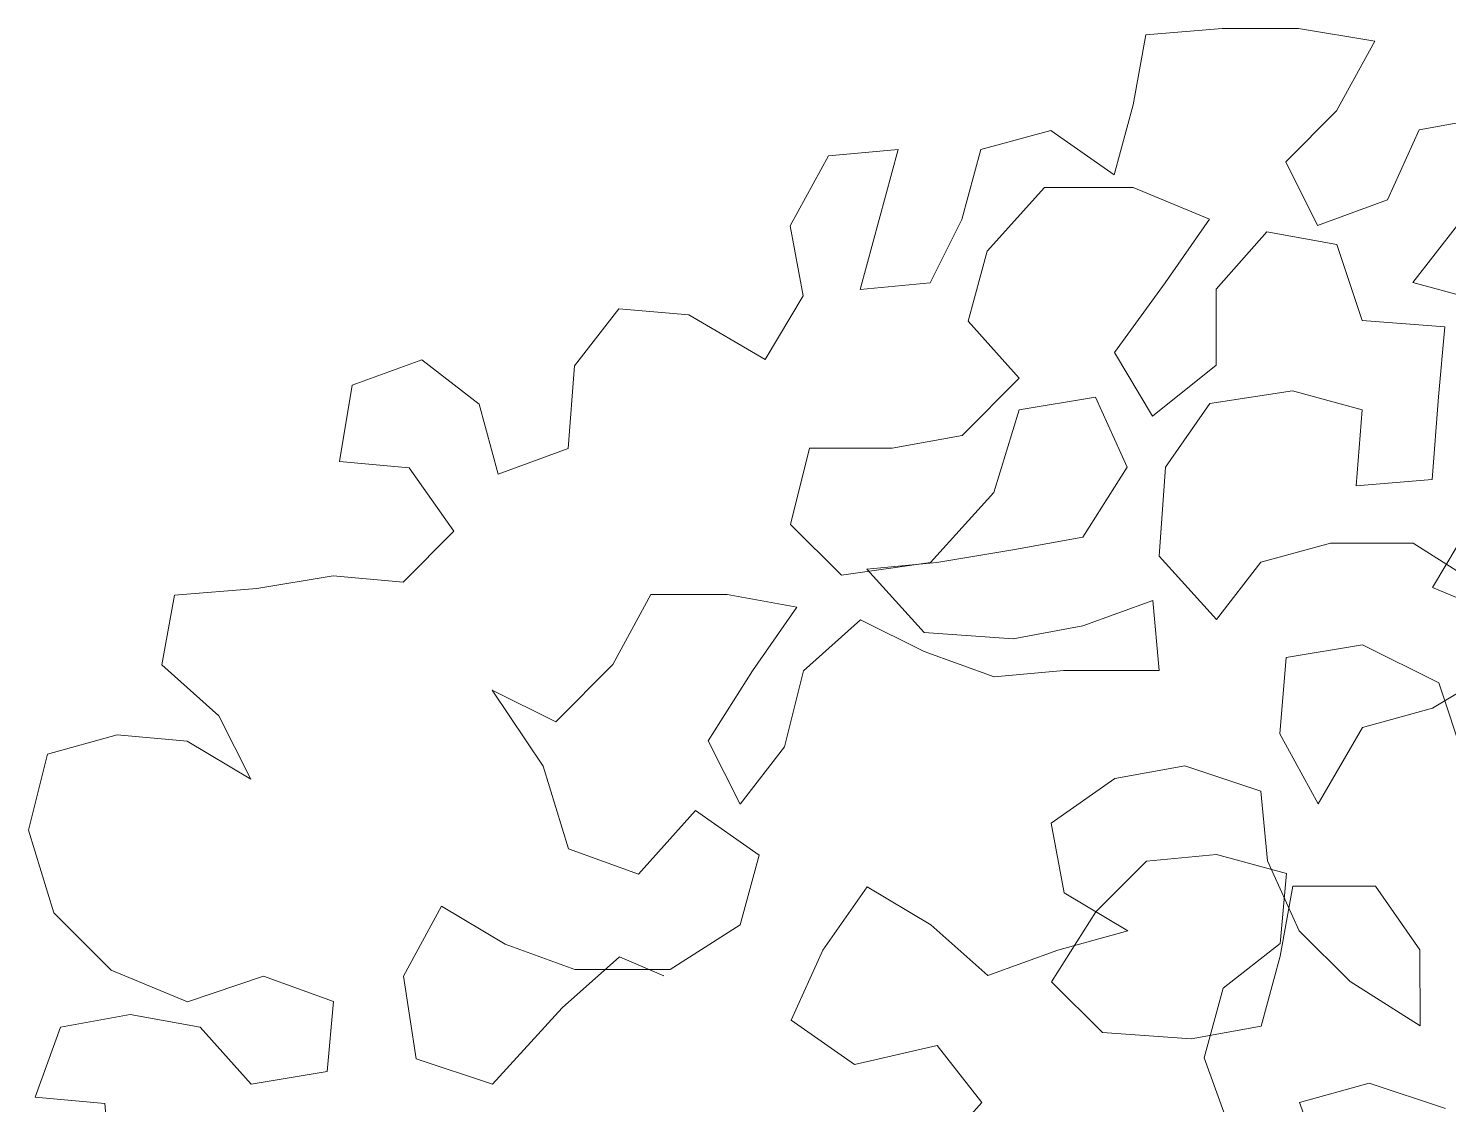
# Model space of a CAD drawing. Header units: metres. Extents: x -58 to 722, y -1100 to 345.
# Drawn here: x 23.1315 to 23.3233, y 107.7096 to 107.855 of the extents above; entities that cross this region are included whole.
import ezdxf

# ---------------------------------------------------------------- set-up
doc = ezdxf.new("R2010")
doc.units = ezdxf.units.M
doc.header["$MEASUREMENT"] = 0
doc.layers.add('FSR_ARQ_006ARBOLES', color=74, linetype='Continuous', lineweight=0)

# ---------------------------------------------------------------- blocks, each defined once
blk = doc.blocks.new('arboles fsr 01')
at = {"layer": 'FSR_ARQ_006ARBOLES'}
for points in [[(186.86253, -35.28456), (186.87111, -35.28171), (186.87898, -35.28386), (186.87611, -35.29172)], [(186.88684, -35.28673), (186.88971, -35.27886), (186.88757, -35.27099), (186.88114, -35.26598), (186.88043, -35.25811), (186.8883, -35.25597), (186.89617, -35.2567), (186.90188, -35.26242), (186.90688, -35.2703), (186.90115, -35.27601), (186.89114, -35.27672), (186.88327, -35.27528), (186.88114, -35.26741), (186.87971, -35.25954), (186.87042, -35.25953), (186.8654, -35.26668), (186.86539, -35.27526), (186.87327, -35.27026), (186.87899, -35.26455), (186.88258, -35.25668), (186.8833, -35.24882), (186.89188, -35.24597), (186.89975, -35.2474), (186.9069, -35.25242), (186.90546, -35.26028), (186.8983, -35.26457), (186.90617, -35.26672), (186.91403, -35.26959), (186.92048, -35.26387), (186.92763, -35.25959), (186.93263, -35.26674), (186.9362, -35.27461), (186.92904, -35.27961), (186.91975, -35.27746), (186.91474, -35.28389), (186.92045, -35.29033)], [(187.01271, -35.29256), (187.01343, -35.28398), (187.0213, -35.28327), (187.01845, -35.2754), (187.01058, -35.27397), (187.00271, -35.27539), (186.99699, -35.28182), (186.9884, -35.28038), (186.9877, -35.27252), (186.99557, -35.26966), (187.00415, -35.27253), (187.01273, -35.26896), (187.01917, -35.26253), (187.02204, -35.25324), (187.01991, -35.24465), (187.01204, -35.2425), (187.00417, -35.24321), (186.99702, -35.24749), (187.0006, -35.24034), (187.00704, -35.23463), (187.00562, -35.22676), (186.99632, -35.22604), (186.98774, -35.2246), (186.97987, -35.2253), (186.97416, -35.21958), (186.97917, -35.21243), (186.98704, -35.21172), (186.98561, -35.20314), (186.97775, -35.20027), (186.97131, -35.20527), (186.96916, -35.21314), (186.96129, -35.21027), (186.96058, -35.20097), (186.95558, -35.19453), (186.94772, -35.19524), (186.93913, -35.20024), (186.93484, -35.19308), (186.93628, -35.18521), (186.932, -35.17734), (186.92413, -35.17662), (186.92841, -35.19236), (186.92054, -35.19164), (186.91697, -35.18448), (186.91483, -35.17661), (186.90697, -35.17446), (186.89981, -35.17946), (186.89767, -35.17159), (186.89625, -35.16372), (186.88767, -35.163), (186.87909, -35.16299), (186.8705, -35.16441), (186.87479, -35.17228), (186.8805, -35.17801), (186.87692, -35.18516), (186.86906, -35.18229), (186.86549, -35.17442), (186.85762, -35.17298)], [(186.86119, -35.18515), (186.86619, -35.19159), (186.85832, -35.19372)], [(186.85972, -35.21876), (186.86401, -35.22591), (186.85542, -35.22948)], [(186.86042, -35.24522), (186.86328, -35.23664), (186.87187, -35.23236), (186.88045, -35.2338), (186.88116, -35.24238), (186.87686, -35.25024), (186.87186, -35.24166), (186.864, -35.2395), (186.85685, -35.23521)], [(186.85829, -35.22591), (186.86616, -35.22091), (186.87546, -35.22092), (186.88332, -35.22307), (186.88832, -35.22951), (186.89477, -35.22237), (186.89406, -35.21235), (186.88906, -35.2052), (186.87976, -35.20376), (186.8719, -35.2059), (186.8726, -35.21448), (186.86402, -35.21376), (186.86331, -35.20446), (186.86261, -35.19659), (186.8719, -35.19588), (186.87477, -35.1873), (186.88264, -35.18588), (186.88836, -35.19232), (186.88835, -35.2009), (186.8955, -35.20663), (186.89979, -35.19948), (186.89408, -35.19161), (186.88908, -35.18446), (186.89767, -35.18089), (186.90768, -35.1809), (186.91411, -35.18805), (186.91625, -35.19592), (186.91052, -35.20236), (186.91695, -35.2088), (186.92482, -35.21024), (186.93411, -35.21024), (186.93625, -35.21883), (186.93052, -35.22454), (186.92051, -35.2231), (186.91337, -35.21523), (186.91052, -35.20593), (186.90193, -35.20449), (186.89835, -35.21236), (186.90335, -35.22023), (186.91122, -35.22167), (186.9198, -35.2231), (186.92766, -35.22383), (186.92122, -35.23097), (186.91121, -35.23168), (186.90334, -35.23024), (186.89548, -35.22737), (186.89475, -35.23524), (186.90548, -35.23525), (186.91335, -35.23597), (186.92122, -35.23312), (186.92837, -35.22955), (186.93481, -35.23528), (186.93694, -35.24386), (186.94194, -35.2503), (186.94553, -35.24315), (186.94053, -35.23528), (186.93553, -35.22813), (186.9434, -35.2267), (186.95198, -35.22671), (186.95626, -35.23458), (186.96269, -35.24102), (186.96985, -35.23745), (186.96412, -35.24603), (186.96125, -35.25533), (186.95338, -35.25818), (186.94695, -35.25102), (186.93979, -35.25602), (186.94193, -35.26389), (186.94979, -35.2689), (186.96052, -35.26891), (186.96839, -35.26606), (186.97555, -35.26178), (186.97983, -35.26965), (186.97839, -35.27894), (186.96981, -35.2818), (186.96195, -35.27321), (186.95552, -35.26748), (186.95051, -35.26962)]]:
    blk.add_lwpolyline(points, dxfattribs=at)

msp = doc.modelspace()

# ---------------------------------------------------------------- block references
at = {"layer": 'FSR_ARQ_006ARBOLES', "xscale": -1.2, "yscale": 1.2, "zscale": 1.2}
msp.add_blockref('arboles fsr 01', (247.55793, 150.05057), dxfattribs=at)

doc.saveas('drawing.dxf')
